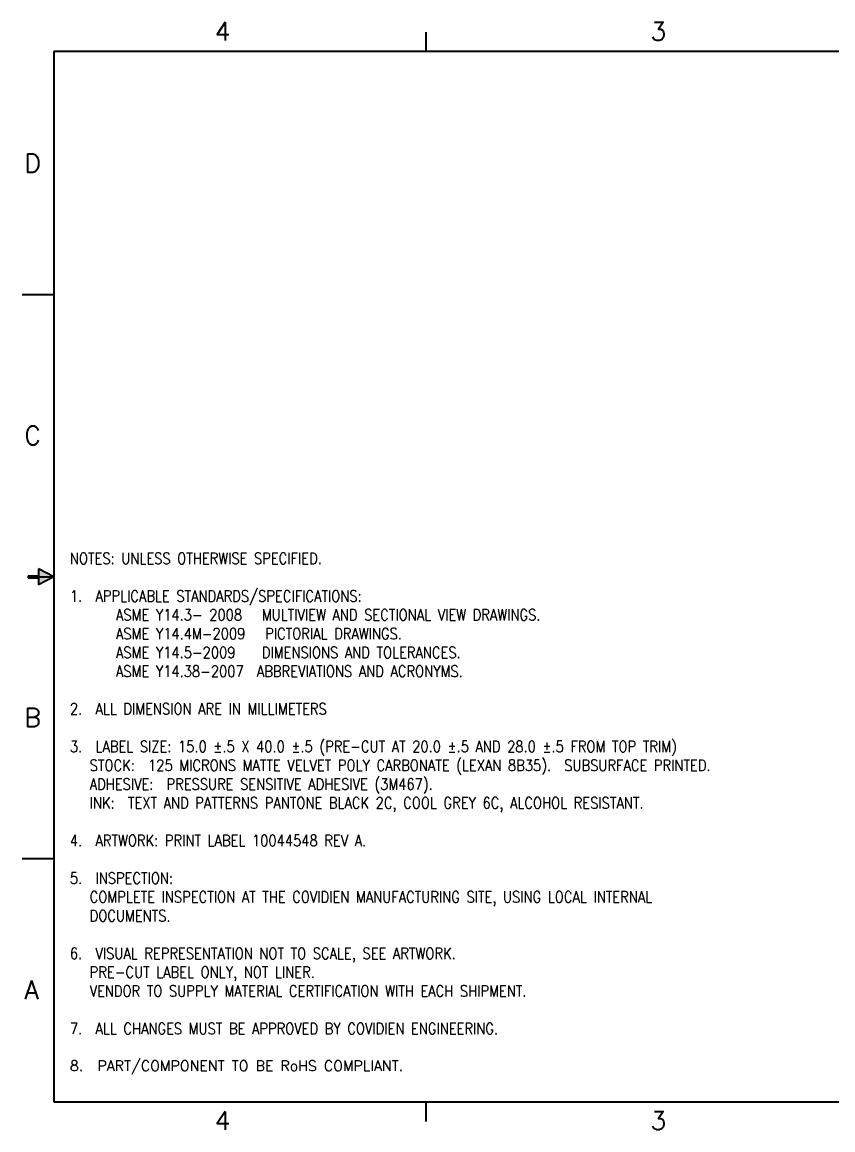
# Model space of a CAD drawing. Header units: inches. Extents: x 0.3 to 16.7, y 0.1 to 10.9.
# Drawn here: x 0.31 to 8.22, y 0.11 to 10.91 of the extents above; entities that cross this region are included whole.
import ezdxf
from ezdxf.enums import TextEntityAlignment as Align

# ---------------------------------------------------------------- set-up
doc = ezdxf.new("R2010")
doc.units = ezdxf.units.IN
doc.header["$MEASUREMENT"] = 0
doc.layers.add('DIM', color=7, linetype='Continuous')
doc.layers.add('OBJECT', color=4, linetype='Continuous')
doc.styles.add('ROMANS', font='ROMANS.SHX')
doc.styles.add('SIMPLEX', font='SIMPLEX')

# ---------------------------------------------------------------- blocks, each defined once
blk = doc.blocks.new('ASME-B1')
at = {"layer": 'OBJECT', "color": 5}
for p, q in [((4.25, 10.62), (4.25, 10.81)), ((0.62, 10.62), (0.62, 0.38)), ((16.38, 10.62), (0.62, 10.62)), ((0.62, 8.25), (0.31, 8.25)), ((0.368, 5.51), (0.468, 5.51)), ((0.368, 5.51), (0.368, 5.49)), ((0.468, 5.577), (0.468, 5.51)), ((0.618, 5.5), (0.468, 5.577)), ((0.368, 5.49), (0.468, 5.49)), ((0.428, 5.5), (0.618, 5.5)), ((0.618, 5.5), (0.468, 5.423)), ((0.468, 5.49), (0.468, 5.423)), ((0.62, 2.75), (0.31, 2.75)), ((0.62, 0.38), (16.38, 0.38)), ((4.25, 0.19), (4.25, 0.38))]:
    blk.add_line(p, q, dxfattribs=at)
for points in [[(0.368, 5.51), (0.468, 5.51), (0.468, 5.49)], [(0.368, 5.51), (0.368, 5.49), (0.468, 5.49)], [(0.468, 5.577), (0.618, 5.5), (0.468, 5.51)], [(0.468, 5.423), (0.618, 5.5), (0.468, 5.51)]]:
    blk.add_solid(points, dxfattribs=at)
at = {"layer": 'DIM'}
for tag, height, style, p in [('REV', 0.121, 'ROMANS', (10.598, 9.935)), ('TITLE_1', 0.15, 'SIMPLEX', (11.814, 2.014)), ('DTOL_X', 0.14, 'SIMPLEX', (8.727, 1.867)), ('DTOL_XX', 0.14, 'SIMPLEX', (9.35, 1.867)), ('DTOL_XXX', 0.14, 'SIMPLEX', (9.989, 1.869)), ('TITLE_2', 0.15, 'SIMPLEX', (11.843, 1.762)), ('TITLE_3', 0.15, 'SIMPLEX', (11.851, 1.479)), ('HTOL', 0.14, 'SIMPLEX', (8.73, 1.227)), ('FTOL', 0.14, 'SIMPLEX', (9.349, 1.227)), ('ATOL', 0.14, 'SIMPLEX', (9.967, 1.227)), ('TITLE_4', 0.15, 'SIMPLEX', (11.85, 1.223)), ('D_SCALE', 0.14, 'SIMPLEX', (9.583, 0.979)), ('DWG-NO', 0.18, 'ROMANS', (14.632, 0.594))]:
    blk.add_attdef(tag, text='', height=height, dxfattribs=dict(at, style=style)).set_placement(p, align=Align.CENTER)
for tag, p, height, style in [('ECO#', (13.555, 9.929), 0.118, 'ROMANS'), ('INI', (15.324, 9.928), 0.13, 'ROMANS'), ('DRAWN_BY', (11.031, 0.961), 0.09, 'SIMPLEX'), ('D_DATE', (12.619, 0.961), 0.09, 'SIMPLEX'), ('CHECKED_BY', (11.018, 0.713), 0.09, 'ROMANS'), ('C_DATE', (12.604, 0.713), 0.09, 'ROMANS'), ('APPROVED_BY', (11.018, 0.463), 0.09, 'ROMANS'), ('A_DATE', (12.604, 0.463), 0.09, 'ROMANS'), ('SHT_NO', (15.501, 0.415), 0.1, 'SIMPLEX')]:
    blk.add_attdef(tag, p, '', height=height, dxfattribs=dict(at, style=style))
at = {"layer": 'DIM', "style": 'ROMANS', "width": 4.32758}
blk.add_attdef('DATE_INCORP', text='', height=0.116, dxfattribs=at).set_placement((14.507, 9.927), (15.032, 9.927), align=Align.FIT)
at = {"layer": 'DIM', "style": 'ROMANS'}
blk.add_attdef('ACAD_REF', text='', height=0.1, dxfattribs=at).set_placement((15.94, 1.008), align=Align.RIGHT)
at = {"layer": 'DIM', "color": 7, "style": 'ROMANS'}
blk.add_attdef('T_REV', text='', height=0.14, dxfattribs=at).set_placement((16.096, 0.617), align=Align.CENTER)
at = {"layer": 'OBJECT', "color": 5, "style": 'ROMANS'}
for s, p in [('4', (2.188, 10.728)), ('3', (6.438, 10.728)), ('D', (0.331, 9.443)), ('C', (0.331, 6.788)), ('B', (0.331, 4.038)), ('A', (0.331, 1.383)), ('4', (2.188, 0.108)), ('3', (6.438, 0.108))]:
    blk.add_text(s, height=0.18, dxfattribs=at).set_placement(p)

msp = doc.modelspace()

# ---------------------------------------------------------------- block references
msp.add_blockref('ASME-B1', (0, 0))

# ---------------------------------------------------------------- texts
at = {"layer": 'DIM', "insert": (0.776, 5.734), "char_height": 0.11, "width": 7.86962, "attachment_point": 1, "style": 'ROMANS'}
msp.add_mtext('{\\W0.85;NOTES: UNLESS OTHERWISE SPECIFIED.\\P\\P1.  APPLICABLE STANDARDS/SPECIFICATIONS:\\P       ASME Y14.3- 2008   MULTIVIEW AND SECTIONAL VIEW DRAWINGS.\\P       ASME Y14.4M-2009   PICTORIAL DRAWINGS.\\P       ASME Y14.5-2009    DIMENSIONS AND TOLERANCES.\\P       ASME Y14.38-2007  ABBREVIATIONS AND ACRONYMS.\\P\\P2.  ALL DIMENSION ARE IN MILLIMETERS\\P\\P3.  \\C0;LABEL SIZE: 15.0 %%P.5 X 40.0 %%P.5 (PRE-CUT AT 20.0 %%P.5 AND 28.0 %%P.5 FROM TOP TRIM)\\P   STOCK:  125 MICRONS MATTE VELVET POLY CARBONATE (LEXAN 8B35).  SUBSURFACE PRINTED.\\P   ADHESIVE:  PRESSURE SENSITIVE ADHESIVE (3M467).\\P   INK:  TEXT AND PATTERNS PANTONE BLACK 2C, COOL GREY 6C, ALCOHOL RESISTANT.\\P\\P4.  ARTWORK: PRINT LABEL 10044548 REV A.\\P\\P\\C256;5.  INSPECTION:\\P   COMPLETE INSPECTION AT THE COVIDIEN MANUFACTURING SITE, USING LOCAL INTERNAL  \\P   DOCUMENTS.\\P   \\P6.  VISUAL REPRESENTATION NOT TO SCALE, SEE ARTWORK.\\P   PRE-CUT LABEL ONLY, NOT LINER.\\P   VENDOR TO SUPPLY MATERIAL CERTIFICATION WITH EACH SHIPMENT.\\P   \\P7.  ALL CHANGES MUST BE APPROVED BY COVIDIEN ENGINEERING.\\P\\P\\H0.91667x;\\W1;8.\\Fromans|c0;  PART/COMPONENT TO BE RoHS COMPLIANT.\\Fq:\\fonts\\romans|c0;\\H1.0909x;  }', dxfattribs=at)

doc.saveas('drawing.dxf')
